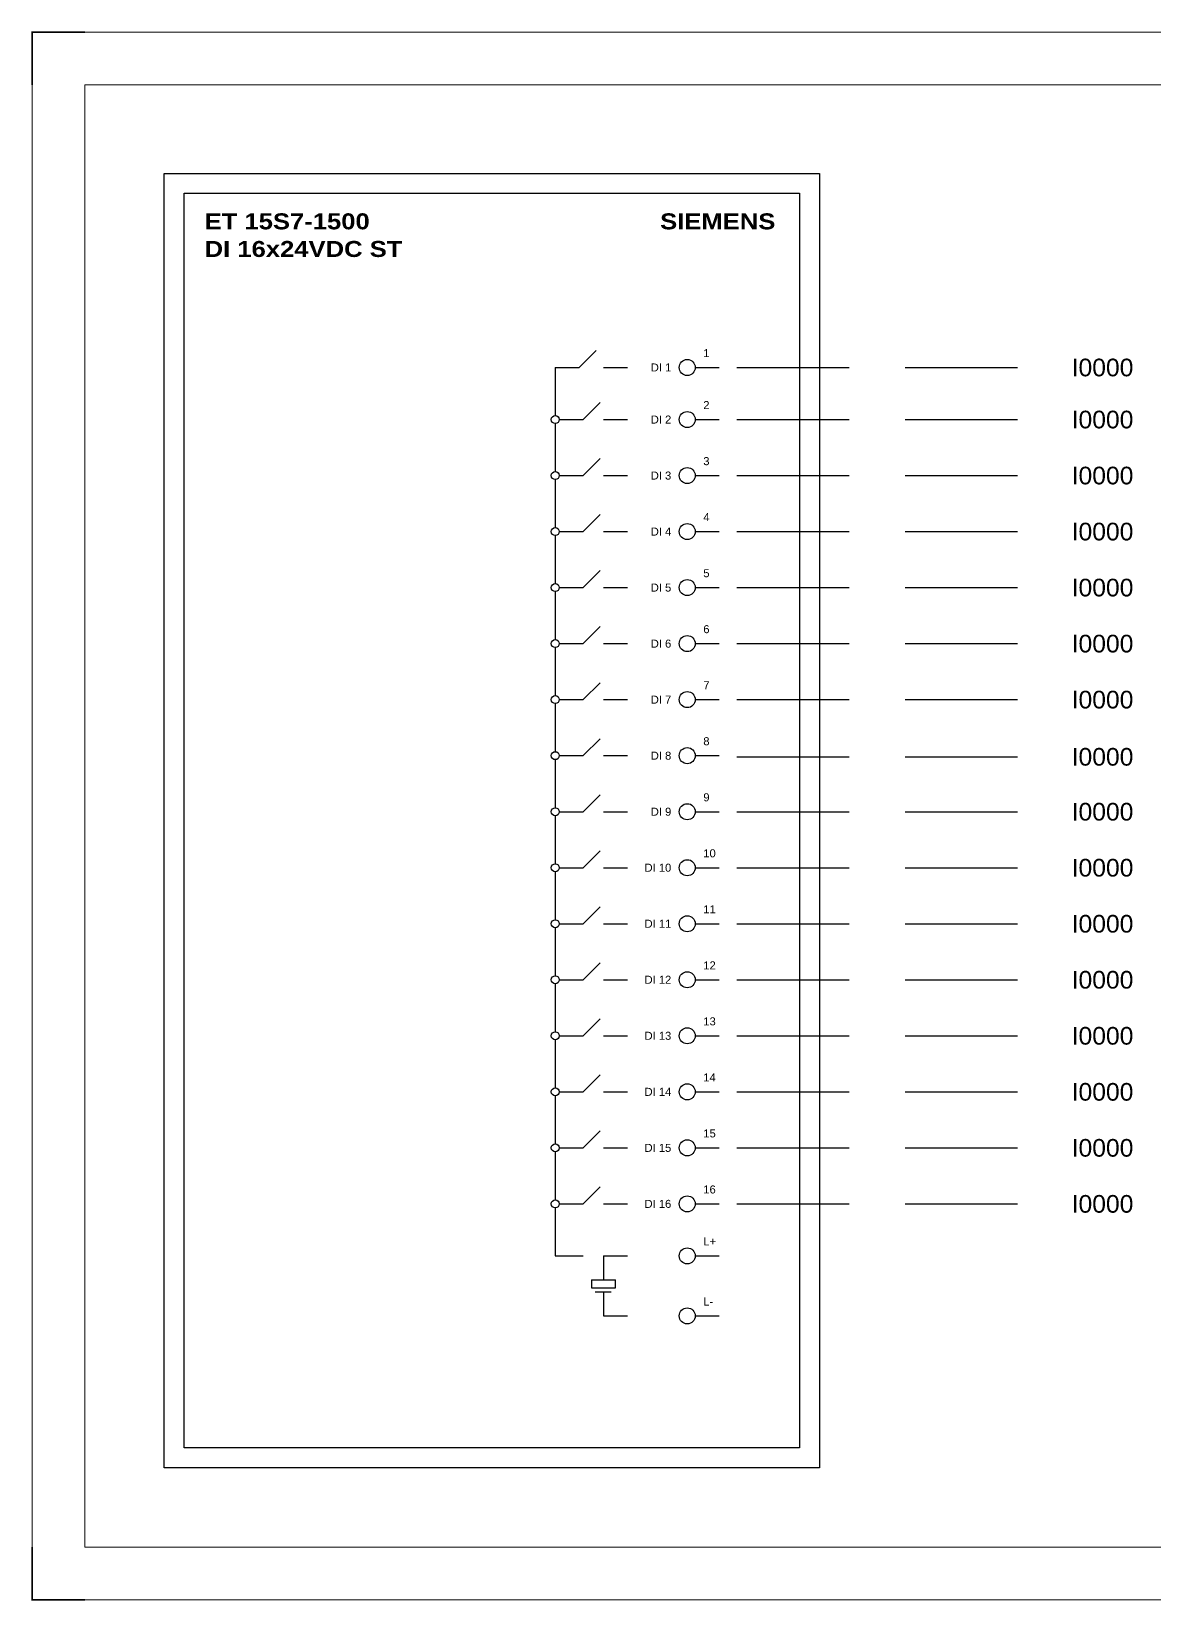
# Model space of a CAD drawing. Header units: centimetres. Extents: x -6233 to 67854, y 107 to 55669.
# Drawn here: x 6612 to 9792, y 42496 to 46940 of the extents above; entities that cross this region are included whole.
import ezdxf
from ezdxf.enums import TextEntityAlignment as Align

# ---------------------------------------------------------------- set-up
doc = ezdxf.new("R2010")
doc.units = ezdxf.units.CM
doc.header["$LTSCALE"] = 25.4
doc.linetypes.add('HIDDEN', pattern=[0.375, 0.25, -0.125])
doc.layers.add('Etiket-Line-L', color=7, linetype='Continuous')
doc.layers.add('EtIket-Line-S', color=2, linetype='Continuous')
doc.styles.add('Bold', font='ariblk.ttf', dxfattribs={"height": 25.4})
doc.styles.get("Standard").update_dxf_attribs({"font": 'arial.ttf', "height": 25.4})

# ---------------------------------------------------------------- blocks, each defined once
blk = doc.blocks.new('x5 Out Line')
at = {"const_width": 0.3}
for points in [[(9.65, 286.71), (0, 286.71), (0, 277.06)], [(0, 9.65), (0, 0), (9.65, 0)]]:
    blk.add_lwpolyline(points, dxfattribs=at)
at = {"lineweight": 15}
blk.add_lwpolyline([(395.8, 9.65), (395.8, 277.06), (9.65, 277.06), (9.65, 9.65)], close=True, dxfattribs=at)
at = {"layer": 'EtIket-Line-S', "lineweight": 9, "ltscale": 0.5}
blk.add_lwpolyline([(0, 0), (405.45, 0), (405.45, 286.71), (0, 286.71)], close=True, dxfattribs=at)

msp = doc.modelspace()

# ---------------------------------------------------------------- linework, layer by layer
at = {"ltscale": 50}
for p, q in [((8163.3, 45988.3), (8211.3, 46036.3)), ((8095.3, 45988.3), (8163.3, 45988.3)), ((8095.3, 45988.3), (8095.3, 45852.3)), ((8231.3, 45988.3), (8299.3, 45988.3)), ((8174.6, 45840.9), (8222.7, 45889)), ((8095.3, 45829.6), (8095.3, 45693.6)), ((8106.6, 45840.9), (8174.6, 45840.9)), ((8231.3, 45840.9), (8299.3, 45840.9)), ((8174.6, 45682.3), (8222.7, 45730.4)), ((8095.3, 45671), (8095.3, 45535)), ((8106.6, 45682.3), (8174.6, 45682.3)), ((8231.3, 45682.3), (8299.3, 45682.3)), ((8174.6, 45523.6), (8222.7, 45571.7)), ((8095.3, 45512.3), (8095.3, 45376.3)), ((8106.6, 45523.6), (8174.6, 45523.6)), ((8231.3, 45523.6), (8299.3, 45523.6)), ((8174.6, 45365), (8222.7, 45413)), ((8095.3, 45353.6), (8095.3, 45217.6)), ((8106.6, 45365), (8174.6, 45365)), ((8231.3, 45365), (8299.3, 45365)), ((8174.6, 45206.3), (8222.7, 45254.4)), ((8095.3, 45195), (8095.3, 45059)), ((8106.6, 45206.3), (8174.6, 45206.3)), ((8231.3, 45206.3), (8299.3, 45206.3)), ((8174.6, 45047.7), (8222.7, 45095.7)), ((8095.3, 45036.3), (8095.3, 44900.3)), ((8106.6, 45047.7), (8174.6, 45047.7)), ((8231.3, 45047.7), (8299.3, 45047.7)), ((8174.6, 44889), (8222.7, 44937.1)), ((8106.6, 44889), (8174.6, 44889)), ((8231.3, 44889), (8299.3, 44889)), ((8095.3, 44877.7), (8095.3, 44741.7)), ((8174.6, 44730.3), (8222.7, 44778.4)), ((8095.3, 44719), (8095.3, 44583)), ((8106.6, 44730.3), (8174.6, 44730.3)), ((8231.3, 44730.3), (8299.3, 44730.3)), ((8174.6, 44571.7), (8222.7, 44619.8)), ((8095.3, 44560.3), (8095.3, 44424.4)), ((8106.6, 44571.7), (8174.6, 44571.7)), ((8231.3, 44571.7), (8299.3, 44571.7)), ((8174.6, 44413), (8222.7, 44461.1)), ((8095.3, 44401.7), (8095.3, 44265.7)), ((8106.6, 44413), (8174.6, 44413)), ((8231.3, 44413), (8299.3, 44413)), ((8174.6, 44254.4), (8222.7, 44302.4)), ((8095.3, 44243), (8095.3, 44107)), ((8106.6, 44254.4), (8174.6, 44254.4)), ((8231.3, 44254.4), (8299.3, 44254.4)), ((8174.6, 44095.7), (8222.7, 44143.8)), ((8095.3, 44084.4), (8095.3, 43948.4)), ((8106.6, 44095.7), (8174.6, 44095.7)), ((8231.3, 44095.7), (8299.3, 44095.7)), ((8174.6, 43937), (8222.7, 43985.1)), ((8095.3, 43925.7), (8095.3, 43789.7)), ((8106.6, 43937), (8174.6, 43937)), ((8231.3, 43937), (8299.3, 43937)), ((8174.6, 43778.4), (8222.7, 43826.5)), ((8106.6, 43778.4), (8174.6, 43778.4)), ((8231.3, 43778.4), (8299.3, 43778.4)), ((8095.3, 43767.1), (8095.3, 43631.1)), ((8174.6, 43619.7), (8222.7, 43667.8)), ((8095.3, 43608.4), (8095.3, 43472.4)), ((8106.6, 43619.7), (8174.6, 43619.7)), ((8231.3, 43619.7), (8299.3, 43619.7)), ((8095.3, 43472.4), (8174.6, 43472.4)), ((8231.3, 43472.4), (8299.3, 43472.4)), ((8231.3, 43472.4), (8231.3, 43404.4)), ((8197.3, 43404.4), (8265.3, 43404.4)), ((8197.3, 43404.4), (8197.3, 43382)), ((8197.3, 43382), (8265.3, 43382)), ((8265.3, 43382), (8265.3, 43404.4)), ((8208.6, 43370.4), (8253.9, 43370.4)), ((8231.3, 43370.4), (8231.3, 43302.4)), ((8231.3, 43302.4), (8299.3, 43302.4))]:
    msp.add_line(p, q, dxfattribs=at)
at = {"color": 6, "ltscale": 50}
for p, q in [((8491.6, 45988.3), (8559.6, 45988.3)), ((8491.6, 45840.9), (8559.6, 45840.9)), ((8491.6, 45682.3), (8559.6, 45682.3)), ((8491.6, 45523.6), (8559.6, 45523.6)), ((8491.6, 45365), (8559.6, 45365)), ((8491.6, 45206.3), (8559.6, 45206.3)), ((8491.6, 45047.7), (8559.6, 45047.7)), ((8491.6, 44889), (8559.6, 44889)), ((8491.6, 44730.3), (8559.6, 44730.3)), ((8491.6, 44571.7), (8559.6, 44571.7)), ((8491.6, 44413), (8559.6, 44413)), ((8491.6, 44254.4), (8559.6, 44254.4)), ((8491.6, 44095.7), (8559.6, 44095.7)), ((8491.6, 43937), (8559.6, 43937)), ((8491.6, 43778.4), (8559.6, 43778.4)), ((8491.6, 43619.7), (8559.6, 43619.7)), ((8491.6, 43472.4), (8559.6, 43472.4)), ((8491.6, 43302.4), (8559.6, 43302.4))]:
    msp.add_line(p, q, dxfattribs=at)
at = {"color": 146, "linetype": 'HIDDEN', "ltscale": 50, "true_color": 0x105689}
for p, q in [((8609.6, 45988.3), (9457.1, 45988.3)), ((8609.6, 45840.9), (9457.1, 45840.9)), ((8609.6, 45682.3), (9457.1, 45682.3)), ((8609.6, 45523.6), (9457.1, 45523.6)), ((8609.6, 45365), (9457.1, 45365)), ((8609.6, 45206.3), (9457.1, 45206.3)), ((8609.6, 45047.7), (9457.1, 45047.7)), ((8609.6, 44885.8), (9457.1, 44885.8)), ((8609.6, 44730.3), (9457.1, 44730.3)), ((8609.6, 44571.7), (9457.1, 44571.7)), ((8609.6, 44413), (9457.1, 44413)), ((8609.6, 44254.4), (9457.1, 44254.4)), ((8609.6, 44095.7), (9457.1, 44095.7)), ((8609.6, 43937), (9457.1, 43937)), ((8609.6, 43778.4), (9457.1, 43778.4)), ((8609.6, 43619.7), (9457.1, 43619.7))]:
    msp.add_line(p, q, dxfattribs=at)
at = {"ltscale": 50}
msp.add_lwpolyline([(6988.2, 46538.1), (8842.9, 46538.1), (8842.9, 42872.3), (6988.2, 42872.3)], close=True, dxfattribs=at)
at = {"color": 6, "ltscale": 50}
msp.add_lwpolyline([(7044.9, 46481.5), (8786.3, 46481.5), (8786.3, 42929), (7044.9, 42929)], close=True, dxfattribs=at)
at = {"color": 6, "ltscale": 500}
for centre in [(8468.9, 45988.3), (8468.9, 45840.9), (8468.9, 45682.3), (8468.9, 45523.6), (8468.9, 45365), (8468.9, 45206.3), (8468.9, 45047.7), (8468.9, 44889), (8468.9, 44730.3), (8468.9, 44571.7), (8468.9, 44413), (8468.9, 44254.4), (8468.9, 44095.7), (8468.9, 43937), (8468.9, 43778.4), (8468.9, 43619.7), (8468.9, 43472.4), (8468.9, 43302.4)]:
    msp.add_circle(centre, 22.7, dxfattribs=at)
at = {"ltscale": 500}
for centre in [(8095.3, 45840.9), (8095.3, 45682.3), (8095.3, 45523.6), (8095.3, 45365), (8095.3, 45206.3), (8095.3, 45047.7), (8095.3, 44889), (8095.3, 44730.3), (8095.3, 44571.7), (8095.3, 44413), (8095.3, 44254.4), (8095.3, 44095.7), (8095.3, 43937), (8095.3, 43778.4), (8095.3, 43619.7)]:
    msp.add_circle(centre, 11.3, dxfattribs=at)

# ---------------------------------------------------------------- block references
at = {"layer": 'Etiket-Line-L', "lineweight": 0, "xscale": 15.48351216233742, "yscale": 15.48351216233742, "zscale": 15.48351216233742}
msp.add_blockref('x5 Out Line', (6614.4, 42498.5), dxfattribs=at)

# ---------------------------------------------------------------- texts
at = {"ltscale": 500, "style": 'Bold'}
for s, p in [('ET 15S7-1500', (7102.5, 46424.8)), ('DI 16x24VDC ST', (7102.5, 46346.6))]:
    msp.add_text(s, height=45.331, dxfattribs=at).set_placement(p, align=Align.TOP_LEFT)
msp.add_text('SIEMENS', height=45.33, dxfattribs=at).set_placement((8718.3, 46424.8), align=Align.TOP_RIGHT)
at = {"ltscale": 500}
for s, height, p in [('1', 22.7, (8514.3, 46010.9)), ('2', 22.7, (8514.3, 45863.6)), ('3', 22.7, (8514.3, 45704.9)), ('4', 22.7, (8514.3, 45546.3)), ('5', 22.7, (8514.3, 45387.6)), ('6', 22.7, (8514.3, 45229)), ('7', 22.7, (8514.3, 45070.3)), ('8', 22.7, (8514.3, 44911.7)), ('9', 22.7, (8514.3, 44753)), ('10', 22.67, (8514.3, 44594.3)), ('11', 22.67, (8514.3, 44435.7)), ('12', 22.67, (8514.3, 44277)), ('13', 22.67, (8514.3, 44118.4)), ('14', 22.67, (8514.3, 43959.7)), ('15', 22.67, (8514.3, 43801.1)), ('16', 22.67, (8514.3, 43642.4)), ('L+', 22.67, (8514.3, 43495.1)), ('L-', 22.67, (8514.3, 43325.1))]:
    msp.add_text(s, height=height, dxfattribs=at).set_placement(p, align=Align.BOTTOM_LEFT)
for s, p in [('DI 1', (8423.6, 45988.3)), ('DI 2', (8423.6, 45840.9)), ('DI 3', (8423.6, 45682.3)), ('DI 4', (8423.6, 45523.6)), ('DI 5', (8423.6, 45365)), ('DI 6', (8423.6, 45206.3)), ('DI 7', (8423.6, 45047.7)), ('DI 8', (8423.6, 44889)), ('DI 9', (8423.6, 44730.3)), ('DI 10', (8423.6, 44571.7)), ('DI 11', (8423.6, 44413)), ('DI 12', (8423.6, 44254.4)), ('DI 13', (8423.6, 44095.7)), ('DI 14', (8423.6, 43937)), ('DI 15', (8423.6, 43778.4)), ('DI 16', (8423.6, 43619.7))]:
    msp.add_text(s, height=22.67, dxfattribs=at).set_placement(p, align=Align.MIDDLE_RIGHT)
for p in [(9557.1, 45988.3), (9557.1, 45840.9), (9557.1, 45682.3), (9557.1, 45523.6), (9557.1, 45365), (9557.1, 45206.3), (9557.1, 45047.7), (9557.1, 44885.8), (9557.1, 44730.3), (9557.1, 44571.7), (9557.1, 44413), (9557.1, 44254.4), (9557.1, 44095.7), (9557.1, 43937), (9557.1, 43778.4), (9557.1, 43619.7)]:
    msp.add_text('I0000', height=50, dxfattribs=at).set_placement(p, align=Align.MIDDLE_LEFT)

doc.saveas('drawing.dxf')
